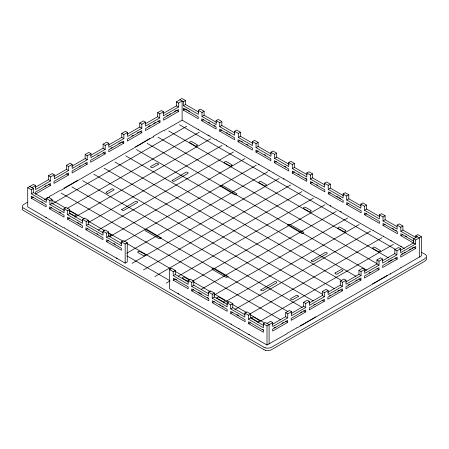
<?xml version="1.0" encoding="UTF-8"?>
<svg xmlns="http://www.w3.org/2000/svg" width="449" height="449" viewBox="0 0 449 449"><rect width="100%" height="100%" fill="white"/><g stroke="black" fill="none" stroke-linecap="round" stroke-linejoin="round"><path stroke-width="0.67" d="M45.843 217.075L46.455 217.703M387.263 275.428L372.412 283.987M178.029 293.304L178.545 293.966M149.781 138.477L138.662 145.089M330.29 205.389L330.683 206.012M390.855 240.361L391.253 240.984M59.683 190.623L55.524 193.092M198.155 129.093L198.537 129.716M273.705 172.657L273.997 173.286L282.949 178.455L283.981 178.657M77.699 180.257L75.853 181.357M238.644 328.236L239.115 328.932M27.715 202.151L23.848 204.39A5.405 3.121 0 0 0 22.764 205.434A5.444 3.143 0 0 0 22.91 207.758L263.945 347.217M136.187 146.52L138.157 145.381M63.612 227.834L27.72 206.888L27.72 187.71L33.456 184.399L35.55 185.605L35.55 189.596L50.58 180.919L50.58 176.928L54.295 174.784L54.295 178.786L68.551 170.558L68.551 166.551L72.194 164.452L72.194 168.442L87.224 159.765L87.224 155.775L90.939 153.625L90.939 157.633L105.195 149.399L105.195 145.397L108.838 143.293L108.838 147.283L123.868 138.606L123.868 134.616L127.583 132.472L127.583 136.474L141.839 128.246L141.839 124.238L145.482 122.139L145.482 126.13L159.737 117.913L159.737 113.906L163.453 111.762L163.453 115.752L178.483 107.075L178.483 103.085L182.126 100.98L182.126 120.158L164.182 130.519L164.182 130.973M35.258 187.345L48.486 179.707L48.486 175.722L52.202 173.572L54.295 174.784M53.987 176.547L66.458 169.346L66.458 165.344L70.1 163.24L72.194 164.452M71.902 166.192L85.13 158.553L85.13 154.563L88.846 152.419L90.939 153.625M90.631 155.393L103.102 148.192L103.102 144.185L106.744 142.086L108.838 143.293M108.546 145.033L121.774 137.4L121.774 133.409L125.49 131.26L127.583 132.472M127.275 134.234L139.746 127.033L139.746 123.032L143.388 120.927L145.482 122.139M159.737 117.913L157.644 116.701L157.644 112.699L161.359 110.549L163.453 111.762M163.161 113.502L176.39 105.863L176.39 101.872L180.032 99.773M31.907 187.71L35.55 185.605M185.527 100.525L181.924 98.443L179.825 99.656L183.433 101.738L185.527 100.525L185.527 104.516L198.632 112.082M145.167 123.89L157.644 116.701M27.72 187.71L31.323 189.792L33.422 188.58L33.422 192.57L46.522 200.136M183.433 101.738L183.433 105.728L185.527 104.516M31.323 189.792L31.323 193.783L33.422 192.57M44.799 186.301L46 185.605M79.041 166.528L80.242 165.838M97.652 155.786L98.859 155.085M110.875 148.153L112.076 147.457M118.688 143.641L120.495 142.597M131.871 136.03L133.084 135.329M137.321 132.882L138.533 132.18M148.232 126.584L150.05 125.535M153.687 123.436L155.5 122.386M166.848 115.836L168.049 115.14M169.251 114.444L170.457 113.754M174.661 111.324L175.868 110.628M50.501 185.426L35.471 194.103L35.471 192.127L50.501 183.45L50.501 185.426L48.408 184.213M68.551 175.003L54.015 183.4L54.015 181.424L68.551 173.028L68.551 175.003L66.458 173.797M87.145 164.267L72.115 172.949L72.115 170.974L87.145 162.297L87.145 164.267L85.574 163.363M105.195 153.85L90.659 162.241L90.659 160.271L105.195 151.874L105.195 153.85L103.102 152.638M123.789 143.113L108.759 151.79L108.759 149.814L123.789 141.138L123.789 143.113L121.696 141.906M141.839 132.691L127.303 141.087L127.303 139.111L141.839 130.721L141.839 132.691L139.746 131.484M160.018 122.195L145.482 130.592L145.482 128.616L160.018 120.22L160.018 122.195L157.925 120.989M178.562 111.492L163.531 120.169L163.531 118.194L178.562 109.517L178.562 111.492L176.468 110.28M183.355 110.145L198.245 118.738L198.245 116.768L183.355 108.17L183.355 110.145L185.454 108.933M31.25 198.2L46.135 206.793L46.135 204.823L31.25 196.224L31.25 198.2L33.344 196.988M183.433 105.728L198.323 114.321L198.323 110.331L200.417 109.124L204.099 111.251L204.099 115.253L216.457 122.386M31.323 193.783L46.213 202.376L46.213 198.385L48.307 197.178L51.994 199.305L51.994 203.307L64.347 210.441M51.921 195.175L49.575 196.292M52.404 194.894L53.358 194.344M53.902 194.03L54.986 193.401M44.417 199.665L49.783 196.791M198.323 110.331L202.005 112.458L204.099 111.251M46.213 198.385L49.895 200.512L51.994 199.305M202.005 112.458L202.005 116.465L204.099 115.253M49.895 200.512L49.895 204.519L51.994 203.307M52.062 203.992L186.717 126.248M201.724 120.747L216.126 129.065L216.126 127.089L201.724 118.777L201.724 120.747L203.818 119.541M49.615 208.802L64.016 217.12L64.016 215.144L49.615 206.826L49.615 208.802L51.714 207.595M202.005 116.465L216.126 124.614L216.126 120.613L218.22 119.4L221.828 121.483L221.828 125.473L234.928 133.039M49.895 204.519L64.016 212.669L64.016 208.667L66.115 207.455L69.718 209.537L69.718 213.528L82.824 221.093M67.092 208.499L199.21 132.225M216.126 120.613L219.735 122.695L221.828 121.483M64.016 208.667L67.625 210.749L69.718 209.537M69.438 211.591L69.601 211.501A0.808 0.466 0 0 1 70.684 211.468L76.201 214.65A0.808 0.466 0 0 1 76.156 215.284L75.381 215.733A0.808 0.466 0 0 1 74.214 215.75L69.713 213.152M219.735 122.695L219.735 126.685L221.828 125.473M67.625 210.749L67.625 214.74L69.718 213.528M209.285 135.34L208.044 135.211M219.656 131.102L234.546 139.695L234.546 137.725L219.656 129.127L219.656 131.102L221.75 129.89M67.546 219.157L82.436 227.75L82.436 225.78L67.546 217.181L67.546 219.157L69.646 217.945M74.91 217.181L210.632 138.82M64.151 227.413L64.538 228.143L76.308 234.939L77.481 235.192M216.469 139.465L216.222 139.751L216.637 140.167L226.532 145.571M219.735 126.685L234.619 135.278L234.619 131.288L236.718 130.081L240.4 132.208L240.4 136.21L252.753 143.343M67.625 214.74L82.515 223.333L82.515 219.342L84.608 218.135L88.29 220.263L88.29 224.264L103.281 232.919M234.619 131.288L238.307 133.415L240.4 132.208M82.515 219.342L86.197 221.469L88.29 220.263M88.133 222.732L222.059 145.414M238.307 133.415L238.307 137.422L240.4 136.21M86.197 221.469L86.197 225.477L88.29 224.264M238.026 141.704L252.428 150.022L252.428 148.047L238.026 139.734L238.026 141.704L240.12 140.498M85.916 229.759L102.984 239.614L102.984 237.639L85.916 227.789L85.916 229.759L88.01 228.552M98.353 230.023L233.474 152.009M238.307 137.422L252.428 145.571L252.428 141.57L254.521 140.357L258.13 142.44L258.13 146.43L271.23 153.996M86.197 225.477L102.984 235.169L102.984 231.162L105.083 229.955L108.686 232.038L108.686 236.028L121.791 243.588M252.428 141.57L256.031 143.652L258.13 142.44M102.984 231.162L106.593 233.244L108.686 232.038M256.031 143.652L256.031 147.642L258.13 146.43M106.593 233.244L106.593 237.235L108.686 236.028M255.958 152.059L270.842 160.652L270.842 158.682L255.958 150.084L255.958 152.059L258.052 150.847M109.174 236.965L244.901 158.604M106.514 241.652L121.404 250.25L121.404 248.275L106.514 239.682L106.514 241.652L108.613 240.445M256.031 147.642L270.921 156.235L270.921 152.245L273.014 151.038L276.702 153.165L276.702 157.167L289.055 164.3M106.593 237.235L121.483 245.833L121.483 241.843L123.576 240.63L127.258 242.757L127.258 261.935L125.164 263.148L77.363 235.551L77.363 236.045M270.921 152.245L274.603 154.372L276.702 153.165M120.601 243.56L121.802 242.864M124.21 241.478L256.323 165.198M121.483 241.843L125.164 243.97L127.258 242.757M274.603 154.372L274.603 158.379L276.702 157.167M274.322 162.661L288.724 170.979L288.724 169.004L274.322 160.691L274.322 162.661L276.416 161.455M126.612 253.281L267.75 171.793M274.603 158.379L288.724 166.528L288.724 162.527L290.817 161.314L294.426 163.397L294.426 167.387L307.094 174.706M288.724 162.527L292.333 164.609L294.426 163.397M312.504 173.836L310.411 175.048L310.411 179.05L312.504 177.843L312.504 173.836L308.901 171.754L306.807 172.966L306.807 176.957L292.333 168.6L294.426 167.387M132.017 263.35L279.171 178.393M292.333 173.061L306.734 181.374L306.734 179.404L292.333 171.086L292.333 173.061L294.426 171.849M143.439 269.944L290.593 184.982M310.411 183.501L324.812 191.813L324.812 189.837L310.411 181.525L310.411 183.501L312.504 182.288M154.866 276.539L302.014 191.577M217.355 316.865L217.355 316.371L169.554 288.774L169.554 269.596L171.647 268.384L175.329 270.511L175.329 274.502L188.434 282.067M310.411 179.05L324.532 187.205L324.532 183.198L326.625 181.991L330.312 184.118L330.312 188.109L328.213 189.315L328.213 185.325L330.312 184.118M169.554 269.596L173.235 271.724L175.329 270.511M173.235 271.724L173.235 275.714L175.329 274.502M166.287 283.134L169.896 281.052M178.315 276.191L313.441 198.177M173.314 280.215L188.198 288.814L188.198 286.838L173.314 278.245L173.314 280.215L175.407 279.009L176.597 279.699M328.292 193.822L343.182 202.42L343.182 200.445L328.292 191.846L328.292 193.822L330.385 192.615M173.235 275.714L188.125 284.307L188.125 280.316L190.219 279.11L193.828 281.192L193.828 285.194L208.819 293.848M328.213 189.315L343.103 197.914L343.103 193.923L345.197 192.711L348.806 194.793L348.806 198.8L346.712 200.007L346.712 196.005L348.806 194.793M192.744 281.046L324.863 204.772M188.125 280.316L191.729 282.399L193.828 281.192M191.729 282.399L191.729 286.406L193.828 285.194M191.729 290.851L208.802 300.707L208.802 298.731L191.729 288.875L191.729 290.851L193.828 289.644M346.712 204.458L361.114 212.77L361.114 210.8L346.712 202.482L346.712 204.458L348.806 203.245M201.163 289.375L336.284 211.367M191.729 286.406L208.521 296.099L208.521 292.091L210.615 290.885L214.296 293.012L214.296 297.002L227.402 304.562M346.712 200.007L360.833 208.162L360.833 204.155L362.927 202.948L366.609 205.075L366.609 209.066L364.515 210.272L364.515 206.282L366.609 205.075M208.521 292.091L212.203 294.218L214.296 293.012M213.786 295.279L347.706 217.961M212.203 294.218L212.203 298.209L214.296 297.002M212.282 302.716L227.166 311.309L227.166 309.339L212.282 300.74L212.282 302.716L214.375 301.504M364.594 214.779L379.478 223.377L379.478 221.402L364.594 212.804L364.594 214.779L366.687 213.572M223.406 302.918L359.133 224.556M212.203 298.209L227.093 306.807L227.093 302.817L229.186 301.605L232.795 303.687L232.795 307.694L245.148 314.828M364.515 210.272L379.405 218.871L379.405 214.88L381.498 213.668L385.107 215.75L385.107 219.757L383.008 220.964L383.008 216.962L385.107 215.75M227.093 302.817L230.696 304.899L232.795 303.687M230.696 304.899L230.696 308.901L232.795 307.694M218.163 316.315L218.73 317.168L230.286 323.836L231.471 324.105M234.833 309.513L370.554 231.151M373.517 230.163L373.293 230.444L373.708 230.853L382.66 236.022L383.704 236.219M230.696 313.351L245.103 321.664L245.103 319.694L230.696 311.376L230.696 313.351L232.795 312.139M383.008 225.415L397.41 233.727L397.41 231.757L383.008 223.439L383.008 225.415L385.107 224.203M230.696 308.901L244.817 317.056L244.817 313.048L246.916 311.842L250.598 313.969L250.598 317.959L263.698 325.519M383.008 220.964L397.129 229.119L397.129 225.112L399.228 223.905L402.91 226.032L402.91 230.023L400.817 231.229L400.817 227.239L402.91 226.032M249.857 314.019L381.981 237.746M244.817 313.048L248.505 315.176L250.598 313.969M248.505 315.176L248.505 319.166L250.598 317.959M335.201 272.941L340.679 269.776A0.808 0.466 0 0 1 341.812 269.77L342.626 270.242A0.808 0.466 0 0 1 342.671 270.876L337.087 274.103A0.814 0.466 0 0 1 335.992 274.064L335.167 273.593A0.808 0.466 0 0 1 335.201 272.941M248.578 323.673L263.468 332.271L263.468 330.296L248.578 321.697L248.578 323.673L250.677 322.466M413.995 241.326L400.89 233.761L400.89 235.736L402.989 234.53M257.675 322.702L393.397 244.34M248.505 319.166L263.389 327.764L263.389 323.774L265.488 322.562L269.091 324.644L269.091 343.822M415.701 237.83L415.701 235.837L417.8 234.625L421.403 236.707L421.403 255.885L401.367 267.458L401.367 267.907M266.998 323.437L270.64 321.332L272.734 322.545L272.734 326.535L287.764 317.858L287.764 313.868L291.48 311.718L291.48 315.726L305.735 307.492L305.735 303.49L309.378 301.386L309.378 305.376L324.408 296.699L324.408 292.709L328.124 290.565L328.124 294.566L342.379 286.339L342.379 282.331L346.022 280.232L346.022 284.223L361.052 275.546L361.052 271.555L364.768 269.406L364.768 273.413L379.023 265.179L379.023 261.178L382.666 259.073L382.666 263.063L396.922 254.847L396.922 250.845L400.637 248.695L400.637 252.686L415.667 244.009L415.667 240.019L413.574 238.812L413.574 242.802L400.345 250.435M272.442 324.285L285.671 316.646L285.671 312.656L289.386 310.512L291.48 311.718M291.171 313.486L303.642 306.285L303.642 302.278L307.284 300.179L309.378 301.386M309.086 303.126L322.315 295.493L322.315 291.502L326.03 289.352L328.124 290.565M327.815 292.327L340.286 285.126L340.286 281.125L343.928 279.02L346.022 280.232M345.73 281.972L358.959 274.333L358.959 270.343L362.674 268.199L364.768 269.406M364.459 271.174L376.93 263.973L376.93 259.965L380.572 257.866L382.666 259.073M396.922 254.847L394.828 253.64L394.828 249.633L398.544 247.489L400.637 248.695M413.574 238.812L417.216 236.707M263.389 323.774L266.998 325.856L272.734 322.545M415.667 240.019L421.403 236.707M382.352 260.83L394.828 253.64M274.171 327.748L275.372 327.052M281.983 323.235L283.184 322.539M300.611 312.482L301.823 311.78M313.817 304.854L315.018 304.164M329.381 295.869L330.593 295.173M334.836 292.726L336.043 292.024M337.861 290.974L339.074 290.273M348.059 285.087L349.861 284.049M355.872 280.574L357.073 279.884M369.056 272.964L370.268 272.268M388.447 261.773L392.084 259.674M401.631 254.162L402.832 253.466M404.033 252.77L405.234 252.08M409.443 249.65L410.644 248.954M411.845 248.258L413.652 247.219L415.746 248.426L415.746 246.456L400.716 255.133L400.716 257.103L415.746 248.426M287.686 322.365L272.655 331.042L272.655 329.066L287.686 320.39L287.686 322.365L285.592 321.153M305.735 311.943L291.199 320.333L291.199 318.363L305.735 309.967L305.735 311.943L303.642 310.73M324.33 301.206L309.299 309.883L309.299 307.907L324.33 299.23L324.33 301.206L322.758 300.297M342.379 290.784L327.843 299.18L327.843 297.204L342.379 288.814L342.379 290.784L340.808 289.88M360.974 280.053L345.943 288.729L345.943 286.754L360.974 278.077L360.974 280.053L358.88 278.84M379.023 269.63L364.487 278.021L364.487 276.051L379.023 267.655L379.023 269.63L376.93 268.418M397.202 259.135L382.666 267.525L382.666 265.555L397.202 257.159L397.202 259.135L395.109 257.922M231.106 324.762L231.106 324.313L266.998 345.034L286.967 333.73M65.038 187.575L63.983 188.159M65.548 187.284L68.125 185.802M68.646 185.499L70.414 184.483M71.004 184.141L75.376 181.626M341.352 211.765L340.263 211.546M135.985 146.632L135.396 146.862M269.692 170.407L268.614 170.177M401.76 246.726L400.761 246.473M287.04 333.36L296.834 327.916L297.036 327.299M153.328 136.378L163.531 130.423M249.453 334.628L248.364 334.275M326.148 203.144L315.922 197.257M188.833 299.702L187.867 299.348M56.495 223.355L55.704 223.046M117.066 258.327L116.274 258.012M300.213 325.267L301.706 325.098L314.828 317.505L315.383 316.769M306.807 172.966L310.411 175.048M324.532 183.198L328.213 185.325M343.103 193.923L346.712 196.005M360.833 204.155L364.515 206.282M379.405 214.88L383.008 216.962M397.129 225.112L400.817 227.239M415.701 235.837L419.31 237.919L419.31 257.097M312.504 177.843L324.863 184.977M330.312 188.109L343.412 195.669M348.806 198.8L361.164 205.934M366.609 209.066L379.714 216.626M385.107 219.757L396.871 226.549M402.91 230.023L416.01 237.583M400.817 231.229L413.916 238.795M176.39 101.872L178.483 103.085M186.049 109.281L187.239 109.966M188.428 110.656L189.618 111.341M208.622 122.313L209.818 123.004M214.021 125.428L215.223 126.124M226.515 132.64L227.705 133.331M228.9 134.015L230.09 134.706M241.321 141.188L242.516 141.884M246.72 144.309L247.921 144.999M264.601 154.63L265.791 155.32M284.818 166.304L286.019 166.994M298.029 173.931L299.225 174.622M305.23 178.085L307.026 179.129M316.708 184.713L317.909 185.409M336.941 196.393L338.131 197.083M339.321 197.768L340.51 198.458M392.308 228.361L394.104 229.4M395.305 230.096L396.506 230.786M405.368 235.905L406.558 236.589M176.39 105.863L178.483 107.075M413.574 242.802L415.667 244.009M400.89 235.736L413.995 243.302M182.221 120.214L215.716 139.779M404.353 248.465L383.418 236.376L383.418 236.825M179.471 124.732L395.446 249.425M157.644 112.699L159.737 113.906M394.828 249.633L396.922 250.845M168.712 130.945L388.323 257.737M400.783 267.38L400.452 268.092L391.534 273.239L390.462 273.357M139.746 123.032L141.839 124.238M376.93 259.965L379.023 261.178M157.953 137.158L376.958 263.597M139.746 127.033L141.839 128.246M376.93 263.973L379.023 265.179M147.193 143.371L366.805 270.163M121.774 133.409L123.868 134.616M358.959 270.343L361.052 271.555M121.774 137.4L123.868 138.606M358.959 274.333L361.052 275.546M136.434 149.584L356.046 276.371M125.675 155.797L341.644 280.485M103.102 144.185L105.195 145.397M340.286 281.125L342.379 282.331M103.102 148.192L105.195 149.399M340.286 285.126L342.379 286.339M114.916 162.005L334.522 288.797M85.13 154.563L87.224 155.775M322.315 291.502L324.408 292.709M104.151 168.218L322.55 294.308M85.13 158.553L87.224 159.765M322.315 295.493L324.408 296.699M93.802 174.195L313.413 300.987M66.458 165.344L68.551 166.551M303.642 302.278L305.735 303.49M66.458 169.346L68.551 170.558M303.642 306.285L305.735 307.492M107.131 193.244L106.323 192.778A0.808 0.466 0 0 1 106.334 192.121L111.818 188.956A0.808 0.466 0 0 1 112.94 188.939L113.765 189.416A0.814 0.466 0 0 1 113.822 190.045L108.237 193.272A0.808 0.466 0 0 1 107.131 193.244M82.633 180.644L302.244 307.436M71.874 186.857L287.843 311.544M48.486 175.722L50.58 176.928M285.671 312.656L287.764 313.868M48.486 179.707L50.58 180.919M285.671 316.646L287.764 317.858M61.115 193.07L280.726 319.856M29.814 186.498L33.422 188.58M51.568 199.979L65.52 208.039M69.163 210.138L84.328 218.893M87.965 220.998L104.348 230.455M108.591 232.902L123.155 241.309M126.792 243.414L171.08 268.979M174.717 271.084L189.882 279.839M193.525 281.938L210.514 291.749M214.151 293.848L228.709 302.256M232.352 304.355L246.305 312.409M250.553 314.861L264.506 322.921M108.551 233.323L110.892 234.675A0.808 0.466 0 0 1 110.847 235.315L110.033 235.787A0.808 0.466 0 0 1 108.899 235.776L108.675 235.646M189.416 280.013L184.376 277.106A0.808 0.466 0 0 0 183.276 277.128L182.502 277.577A0.808 0.466 0 0 0 182.474 278.257L187.957 281.416A0.808 0.466 0 0 0 188.356 281.545M41.684 201.803L42.874 202.488M59.515 212.096L60.71 212.792M77.385 222.418L78.575 223.102M79.765 223.793L80.96 224.478M96.838 233.648L98.017 234.327M113.973 243.538L115.163 244.228M198.537 292.361L201.478 294.061M207.365 297.457L208.544 298.136M219.735 304.602L220.925 305.286M222.115 305.977L223.31 306.661M236.993 314.564L238.795 315.602M262.586 329.341L263.776 330.026M126.955 255.93L170.025 280.799M263.945 349.636L22.91 210.177A5.444 3.143 0 0 1 22.764 207.853M421.471 252.231L425.248 254.426A5.405 3.121 0 0 1 426.516 256.059A5.455 3.149 0 0 1 426.393 257.238L424.541 258.933L271.527 347.273A5.405 3.121 0 0 1 268.743 348.087A5.444 3.143 0 0 1 265.707 347.902M106.952 252.63L106.34 252.074M259.034 164.648L258.573 164.138M390.731 274.092L390.731 273.598L297.597 327.613M372.788 230.483L326.047 203.498M315.417 197.307L283.74 178.825L283.717 179.488M292.333 164.609L292.333 168.6M273.087 173.174L273.087 172.674L226.352 145.695L226.352 146.189M266.998 325.856L266.998 345.034M153.547 137.153L153.547 136.659L60.413 190.673M125.164 243.97L125.164 263.148M265.729 347.902A5.405 3.121 0 0 1 263.967 347.217M426.286 257.9A5.405 3.121 0 0 1 426.516 258.478A5.455 3.149 0 0 1 426.393 259.657L424.541 261.352L271.527 349.692A5.405 3.121 0 0 1 268.743 350.506A5.444 3.143 0 0 1 265.707 350.321M265.729 350.321A5.405 3.121 0 0 1 263.967 349.636M161.157 237.886L159.816 238.756L158.823 238.531L145.824 231.044C143.59 230.337 146.615 228.67 147.564 229.798L161.157 237.886M287.747 225.033L301.341 233.194C302.289 234.322 305.309 232.655 303.081 231.948L290.082 224.461L289.089 224.231L287.747 225.033M220.824 186.38L234.406 194.552C235.298 195.657 238.352 194.086 236.219 193.345L223.175 185.83L222.171 185.589L220.824 186.38M228.086 276.533L226.734 277.403L225.729 277.162L212.686 269.647C210.553 268.906 213.606 267.335 214.499 268.44L228.086 276.533M121.628 209.638L122.925 210.536L123.873 210.357L137.158 202.712C139.123 201.814 135.744 200.501 134.997 201.708L121.628 209.638M172.062 180.52L173.359 181.418L174.307 181.233L187.598 173.589C189.573 172.685 186.178 171.389 185.437 172.59L172.062 180.52M260.723 289.947L262.025 290.84L262.968 290.66L276.258 283.016C278.234 282.112 274.839 280.816 274.098 282.017L260.723 289.947M311.163 260.83L312.459 261.722L313.408 261.543L326.692 253.898C328.674 252.989 325.272 251.693 324.532 252.894L311.163 260.83M298.248 296.525L292.664 299.747A0.808 0.466 0 0 1 291.558 299.724L290.75 299.253A0.808 0.466 0 0 1 290.761 298.602L296.245 295.436A0.808 0.466 0 0 1 297.361 295.42L298.192 295.891A0.814 0.466 0 0 1 298.248 296.525M138 251.889L137.95 251.917A0.808 0.466 0 0 0 137.983 252.568L143.461 255.728A0.808 0.466 0 0 0 144.595 255.739L145.409 255.268A0.808 0.466 0 0 0 145.454 254.634L139.863 251.406A0.814 0.466 0 0 0 138.775 251.44L138 251.889M310.955 211.069L310.13 211.546A0.814 0.466 0 0 1 309.041 211.586L303.451 208.358A0.808 0.466 0 0 1 303.496 207.719L304.31 207.253A0.808 0.466 0 0 1 305.443 207.258L310.921 210.424A0.808 0.466 0 0 1 310.955 211.069M345.517 231.027L344.692 231.504A0.814 0.466 0 0 1 343.597 231.538L338.013 228.311A0.808 0.466 0 0 1 338.058 227.677L338.872 227.205A0.808 0.466 0 0 1 340.005 227.216L345.483 230.376A0.808 0.466 0 0 1 345.517 231.027M380.135 251.008L379.304 251.491A0.808 0.466 0 0 1 378.221 251.524L372.704 248.342A0.808 0.466 0 0 1 372.749 247.708L373.568 247.236A0.808 0.466 0 0 1 374.691 247.242L380.107 250.368A0.808 0.466 0 0 1 380.135 251.008M158.244 164.401L152.66 167.623A0.814 0.466 0 0 1 151.566 167.589L150.791 167.14A0.808 0.466 0 0 1 150.774 166.467L156.258 163.301A0.808 0.466 0 0 1 157.386 163.296L158.2 163.762A0.808 0.466 0 0 1 158.244 164.401M197.19 145.403L196.376 145.88A0.808 0.466 0 0 1 195.276 145.903L189.759 142.72A0.808 0.466 0 0 1 189.82 142.092L190.651 141.609A0.808 0.466 0 0 1 191.768 141.631L197.178 144.752A0.808 0.466 0 0 1 197.19 145.403M231.88 165.434L231.067 165.906A0.808 0.466 0 0 1 229.967 165.934L224.382 162.706A0.814 0.466 0 0 1 224.438 162.078L225.263 161.601A0.808 0.466 0 0 1 226.386 161.618L231.869 164.783A0.808 0.466 0 0 1 231.88 165.434M266.442 185.392L265.628 185.858A0.808 0.466 0 0 1 264.523 185.886L258.944 182.659A0.814 0.466 0 0 1 259 182.03L259.825 181.553A0.808 0.466 0 0 1 260.948 181.57L266.431 184.735A0.808 0.466 0 0 1 266.442 185.392M217.063 297.53L217.024 297.552A0.808 0.466 0 0 0 217.035 298.209L222.519 301.374A0.808 0.466 0 0 0 223.641 301.391L224.466 300.914A0.814 0.466 0 0 0 224.522 300.286L218.938 297.058A0.808 0.466 0 0 0 217.838 297.086L217.063 297.53M251.754 317.561L251.715 317.583A0.808 0.466 0 0 0 251.726 318.234L257.137 321.361A0.808 0.466 0 0 0 258.254 321.377L259.084 320.9A0.808 0.466 0 0 0 259.146 320.272L253.629 317.089A0.808 0.466 0 0 0 252.534 317.112L251.754 317.561"/></g></svg>
